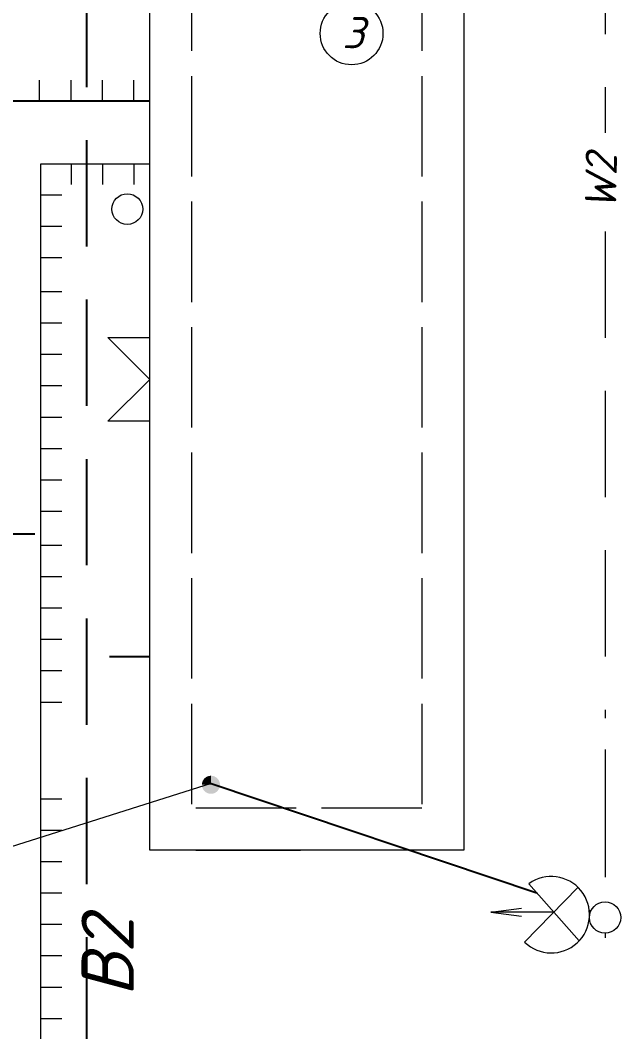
# Model space of a CAD drawing. Header units: millimetres. Extents: x 27137 to 30937, y -4667 to -569.
# Drawn here: x 29026.49 to 29055.17, y -2914.06 to -2865.71 of the extents above; entities that cross this region are included whole.
import ezdxf

# ---------------------------------------------------------------- set-up
doc = ezdxf.new("R2010")
doc.units = ezdxf.units.MM
doc.header["$LTSCALE"] = 0.4
for name, pattern in [('ACAD_ISO02W100', [15, 12, -3]), ('ACAD_ISO03W100', [30, 12, -18]), ('штриховаяX2', [38.1, 25.4, -12.7])]:
    doc.linetypes.add(name, pattern=pattern)
doc.styles.add('Isocpeur', font='isocpeui.ttf', dxfattribs={"height": 2.5})

msp = doc.modelspace()

# ---------------------------------------------------------------- hatches: boundary and pattern name
at = {"lineweight": 15}
h = msp.add_hatch(color=256, dxfattribs=at)
h.dxf.hatch_style = 1
h.paths.add_polyline_path([(29035.1618, -2902.2588), (29035.5943, -2902.2588), (29036.0269, -2902.2588, -1)])
h.paths.add_polyline_path([(29035.5943, -2901.8262, -0.4142136), (29036.0269, -2902.2588), (29035.5943, -2902.2588)])
h = msp.add_hatch(color=256, dxfattribs=at)
h.dxf.hatch_style = 1
h.paths.add_polyline_path([(29035.5943, -2901.8262), (29035.5943, -2902.2588), (29035.1618, -2902.2588, -0.4142136)])

# ---------------------------------------------------------------- linework, layer by layer
at = {"linetype": 'штриховаяX2', "lineweight": 15, "ltscale": 0.5}
for p, q in [((29054.4252, -2846.0506), (29054.4246, -2871.0879)), ((29054.4245, -2875.8079), (29054.424, -2899.0792)), ((29054.424, -2900.5763), (29054.424, -2901.5893)), ((29054.424, -2901.5893), (29054.4238, -2907.8566)), ((29054.4238, -2909.3537), (29054.4238, -2909.5821))]:
    msp.add_line(p, q, dxfattribs=at)
at = {"linetype": 'штриховаяX2', "ltscale": 0.5}
msp.add_line((29029.6531, -2856.2064), (29029.6531, -2981.3502), dxfattribs=at)
at = {"lineweight": 15}
for p, q in [((29032.6737, -2905.3818), (29032.6737, -2860.3818)), ((29047.6737, -2860.3818), (29047.6737, -2905.3818)), ((29047.6737, -2860.3818), (29047.6737, -2905.3818)), ((29027.4107, -2869.5701), (29027.4107, -2868.5701)), ((29027.4107, -2869.5701), (29027.4107, -2868.5701)), ((29028.9107, -2869.5701), (29028.9107, -2868.5701)), ((29028.9107, -2869.5701), (29028.9107, -2868.5701)), ((29028.9107, -2869.5701), (29028.9107, -2868.5701)), ((29028.9107, -2869.5701), (29028.9107, -2868.5701)), ((29030.4107, -2869.5701), (29030.4107, -2868.5701)), ((29030.4107, -2869.5701), (29030.4107, -2868.5701)), ((29031.9107, -2869.5701), (29031.9107, -2868.5701)), ((29031.9107, -2869.5701), (29031.9107, -2868.5701)), ((29027.4668, -2869.5701), (29032.6737, -2869.5701)), ((29028.4675, -2869.5701), (29027.4675, -2869.5701)), ((29028.4675, -2869.5701), (29027.4675, -2869.5701)), ((29028.4675, -2869.5701), (29027.4675, -2869.5701)), ((29028.4675, -2869.5701), (29027.4675, -2869.5701)), ((29028.4675, -2869.5701), (29027.4675, -2869.5701)), ((29028.4675, -2869.5701), (29027.4675, -2869.5701)), ((29028.4675, -2869.5701), (29027.4675, -2869.5701)), ((29028.4675, -2869.5701), (29027.4675, -2869.5701)), ((29028.4675, -2869.5701), (29027.4675, -2869.5701)), ((29028.4675, -2869.5701), (29027.4675, -2869.5701)), ((29028.4675, -2869.5701), (29027.4675, -2869.5701)), ((29027.4669, -2872.5701), (29032.6737, -2872.5701)), ((29028.9107, -2872.5701), (29028.9107, -2873.5701)), ((29028.9107, -2872.5701), (29028.9107, -2873.5701)), ((29030.4107, -2872.5701), (29030.4107, -2873.5701)), ((29030.4107, -2872.5701), (29030.4107, -2873.5701)), ((29031.9107, -2872.5701), (29031.9107, -2873.5701)), ((29031.9107, -2872.5701), (29031.9107, -2873.5701)), ((29028.4675, -2874.0701), (29027.4675, -2874.0701)), ((29028.4675, -2874.0701), (29027.4675, -2874.0701)), ((29028.4675, -2874.0701), (29027.4675, -2874.0701)), ((29028.4675, -2874.0701), (29027.4675, -2874.0701)), ((29028.4675, -2874.0701), (29027.4675, -2874.0701)), ((29028.4675, -2874.0701), (29027.4675, -2874.0701)), ((29028.4675, -2874.0701), (29027.4675, -2874.0701)), ((29028.4675, -2874.0701), (29027.4675, -2874.0701)), ((29028.4675, -2874.0701), (29027.4675, -2874.0701)), ((29028.4675, -2874.0701), (29027.4675, -2874.0701)), ((29028.4675, -2874.0701), (29027.4675, -2874.0701)), ((29028.4675, -2875.5701), (29027.4675, -2875.5701)), ((29028.4675, -2875.5701), (29027.4675, -2875.5701)), ((29028.4675, -2875.5701), (29027.4675, -2875.5701)), ((29028.4675, -2875.5701), (29027.4675, -2875.5701)), ((29028.4675, -2875.5701), (29027.4675, -2875.5701)), ((29028.4675, -2875.5701), (29027.4675, -2875.5701)), ((29028.4675, -2875.5701), (29027.4675, -2875.5701)), ((29028.4675, -2875.5701), (29027.4675, -2875.5701)), ((29028.4675, -2875.5701), (29027.4675, -2875.5701)), ((29028.4675, -2875.5701), (29027.4675, -2875.5701)), ((29028.4675, -2875.5701), (29027.4675, -2875.5701)), ((29028.4675, -2875.5701), (29027.4675, -2875.5701)), ((29028.4675, -2875.5701), (29027.4675, -2875.5701)), ((29028.4675, -2875.5701), (29027.4675, -2875.5701)), ((29028.4675, -2875.5701), (29027.4675, -2875.5701)), ((29028.4675, -2875.5701), (29027.4675, -2875.5701)), ((29028.4675, -2875.5701), (29027.4675, -2875.5701)), ((29028.4675, -2875.5701), (29027.4675, -2875.5701)), ((29028.4675, -2875.5701), (29027.4675, -2875.5701)), ((29028.4675, -2875.5701), (29027.4675, -2875.5701)), ((29028.4675, -2875.5701), (29027.4675, -2875.5701)), ((29028.4675, -2877.0701), (29027.4675, -2877.0701)), ((29028.4675, -2877.0701), (29027.4675, -2877.0701)), ((29028.4675, -2877.0701), (29027.4675, -2877.0701)), ((29028.4675, -2877.0701), (29027.4675, -2877.0701)), ((29028.4675, -2877.0701), (29027.4675, -2877.0701)), ((29028.4675, -2877.0701), (29027.4675, -2877.0701)), ((29028.4675, -2877.0701), (29027.4675, -2877.0701)), ((29028.4675, -2877.0701), (29027.4675, -2877.0701)), ((29028.4675, -2877.0701), (29027.4675, -2877.0701)), ((29028.4675, -2877.0701), (29027.4675, -2877.0701)), ((29028.4675, -2877.0701), (29027.4675, -2877.0701)), ((29028.4675, -2877.0701), (29027.4675, -2877.0701)), ((29028.4675, -2877.0701), (29027.4675, -2877.0701)), ((29028.4675, -2877.0701), (29027.4675, -2877.0701)), ((29028.4675, -2877.0701), (29027.4675, -2877.0701)), ((29028.4675, -2877.0701), (29027.4675, -2877.0701)), ((29028.4675, -2877.0701), (29027.4675, -2877.0701)), ((29028.4675, -2877.0701), (29027.4675, -2877.0701)), ((29028.4675, -2877.0701), (29027.4675, -2877.0701)), ((29028.4675, -2877.0701), (29027.4675, -2877.0701)), ((29028.4675, -2877.0701), (29027.4675, -2877.0701)), ((29028.4675, -2877.0701), (29027.4675, -2877.0701)), ((29028.4675, -2877.0701), (29027.4675, -2877.0701)), ((29028.4675, -2877.0701), (29027.4675, -2877.0701)), ((29028.4675, -2877.0701), (29027.4675, -2877.0701)), ((29028.4675, -2877.0701), (29027.4675, -2877.0701)), ((29028.4675, -2877.0701), (29027.4675, -2877.0701)), ((29028.4675, -2877.0701), (29027.4675, -2877.0701)), ((29028.4675, -2877.0701), (29027.4675, -2877.0701)), ((29028.4675, -2877.0701), (29027.4675, -2877.0701)), ((29028.4675, -2877.0701), (29027.4675, -2877.0701)), ((29028.4675, -2877.0701), (29027.4675, -2877.0701)), ((29028.4675, -2877.0701), (29027.4675, -2877.0701)), ((29028.4675, -2877.0701), (29027.4675, -2877.0701)), ((29028.4675, -2877.0701), (29027.4675, -2877.0701)), ((29028.4675, -2877.0701), (29027.4675, -2877.0701)), ((29028.4675, -2877.0701), (29027.4675, -2877.0701)), ((29028.4675, -2877.0701), (29027.4675, -2877.0701)), ((29028.4675, -2877.0701), (29027.4675, -2877.0701)), ((29028.4675, -2877.0701), (29027.4675, -2877.0701)), ((29028.4675, -2877.0701), (29027.4675, -2877.0701)), ((29028.4675, -2877.0701), (29027.4675, -2877.0701)), ((29028.4675, -2877.0701), (29027.4675, -2877.0701)), ((29028.4675, -2877.0701), (29027.4675, -2877.0701)), ((29028.4675, -2877.0701), (29027.4675, -2877.0701)), ((29028.4675, -2877.0701), (29027.4675, -2877.0701)), ((29028.4675, -2877.0701), (29027.4675, -2877.0701)), ((29028.4675, -2877.0701), (29027.4675, -2877.0701)), ((29028.4675, -2877.0701), (29027.4675, -2877.0701)), ((29028.4675, -2877.0701), (29027.4675, -2877.0701)), ((29028.4675, -2877.0701), (29027.4675, -2877.0701)), ((29028.4675, -2877.0701), (29027.4675, -2877.0701)), ((29028.4675, -2877.0701), (29027.4675, -2877.0701)), ((29028.4675, -2877.0701), (29027.4675, -2877.0701)), ((29028.4675, -2877.0701), (29027.4675, -2877.0701)), ((29028.4675, -2877.0701), (29027.4675, -2877.0701)), ((29028.4675, -2877.0701), (29027.4675, -2877.0701)), ((29028.4675, -2877.0701), (29027.4675, -2877.0701)), ((29028.4675, -2877.0701), (29027.4675, -2877.0701)), ((29028.4675, -2877.0701), (29027.4675, -2877.0701)), ((29028.4675, -2877.0701), (29027.4675, -2877.0701)), ((29028.4675, -2877.0701), (29027.4675, -2877.0701)), ((29028.4675, -2877.0701), (29027.4675, -2877.0701)), ((29028.4675, -2877.0701), (29027.4675, -2877.0701)), ((29028.4675, -2877.0701), (29027.4675, -2877.0701)), ((29028.4675, -2877.0701), (29027.4675, -2877.0701)), ((29028.4675, -2877.0701), (29027.4675, -2877.0701)), ((29028.4675, -2878.694), (29027.4675, -2878.694)), ((29028.4675, -2878.694), (29027.4675, -2878.694)), ((29028.4675, -2878.694), (29027.4675, -2878.694)), ((29028.4675, -2878.694), (29027.4675, -2878.694)), ((29028.4675, -2878.694), (29027.4675, -2878.694)), ((29028.4675, -2878.694), (29027.4675, -2878.694)), ((29028.4675, -2878.694), (29027.4675, -2878.694)), ((29028.4675, -2878.694), (29027.4675, -2878.694)), ((29028.4675, -2878.694), (29027.4675, -2878.694)), ((29028.4675, -2878.694), (29027.4675, -2878.694)), ((29028.4675, -2878.694), (29027.4675, -2878.694)), ((29028.4675, -2878.694), (29027.4675, -2878.694)), ((29028.4675, -2878.694), (29027.4675, -2878.694)), ((29028.4675, -2878.694), (29027.4675, -2878.694)), ((29028.4675, -2878.694), (29027.4675, -2878.694)), ((29028.4675, -2878.694), (29027.4675, -2878.694)), ((29028.4675, -2878.694), (29027.4675, -2878.694)), ((29028.4675, -2878.694), (29027.4675, -2878.694)), ((29028.4675, -2878.694), (29027.4675, -2878.694)), ((29028.4675, -2878.694), (29027.4675, -2878.694)), ((29028.4675, -2878.694), (29027.4675, -2878.694)), ((29028.4675, -2878.694), (29027.4675, -2878.694)), ((29028.4675, -2878.694), (29027.4675, -2878.694)), ((29028.4675, -2878.694), (29027.4675, -2878.694)), ((29028.4675, -2878.694), (29027.4675, -2878.694)), ((29028.4675, -2880.194), (29027.4675, -2880.194)), ((29028.4675, -2880.194), (29027.4675, -2880.194)), ((29028.4675, -2880.194), (29027.4675, -2880.194)), ((29028.4675, -2880.194), (29027.4675, -2880.194)), ((29028.4675, -2880.194), (29027.4675, -2880.194)), ((29028.4675, -2880.194), (29027.4675, -2880.194)), ((29028.4675, -2880.194), (29027.4675, -2880.194)), ((29028.4675, -2880.194), (29027.4675, -2880.194)), ((29028.4675, -2880.194), (29027.4675, -2880.194)), ((29028.4675, -2880.194), (29027.4675, -2880.194)), ((29028.4675, -2880.194), (29027.4675, -2880.194)), ((29028.4675, -2880.194), (29027.4675, -2880.194)), ((29028.4675, -2880.194), (29027.4675, -2880.194)), ((29028.4675, -2880.194), (29027.4675, -2880.194)), ((29028.4675, -2880.194), (29027.4675, -2880.194)), ((29028.4675, -2880.194), (29027.4675, -2880.194)), ((29028.4675, -2880.194), (29027.4675, -2880.194)), ((29030.6737, -2880.8818), (29032.6737, -2880.8818)), ((29030.6737, -2880.8818), (29032.6737, -2882.8818)), ((29028.4675, -2881.694), (29027.4675, -2881.694)), ((29028.4675, -2881.694), (29027.4675, -2881.694)), ((29028.4675, -2881.694), (29027.4675, -2881.694)), ((29028.4675, -2881.694), (29027.4675, -2881.694)), ((29028.4675, -2881.694), (29027.4675, -2881.694)), ((29028.4675, -2881.694), (29027.4675, -2881.694)), ((29028.4675, -2881.694), (29027.4675, -2881.694)), ((29028.4675, -2881.694), (29027.4675, -2881.694)), ((29028.4675, -2881.694), (29027.4675, -2881.694)), ((29028.4675, -2881.694), (29027.4675, -2881.694)), ((29028.4675, -2881.694), (29027.4675, -2881.694)), ((29028.4675, -2883.194), (29027.4675, -2883.194)), ((29028.4675, -2883.194), (29027.4675, -2883.194)), ((29028.4675, -2883.194), (29027.4675, -2883.194)), ((29028.4675, -2883.194), (29027.4675, -2883.194)), ((29028.4675, -2883.194), (29027.4675, -2883.194)), ((29028.4675, -2883.194), (29027.4675, -2883.194)), ((29028.4675, -2883.194), (29027.4675, -2883.194)), ((29028.4675, -2883.194), (29027.4675, -2883.194)), ((29028.4675, -2883.194), (29027.4675, -2883.194)), ((29028.4675, -2883.194), (29027.4675, -2883.194)), ((29028.4675, -2883.194), (29027.4675, -2883.194)), ((29028.4675, -2883.194), (29027.4675, -2883.194)), ((29028.4675, -2883.194), (29027.4675, -2883.194)), ((29032.6737, -2882.8818), (29030.6737, -2884.8818)), ((29028.4675, -2884.694), (29027.4675, -2884.694)), ((29028.4675, -2884.694), (29027.4675, -2884.694)), ((29028.4675, -2884.694), (29027.4675, -2884.694)), ((29028.4675, -2884.694), (29027.4675, -2884.694)), ((29028.4675, -2884.694), (29027.4675, -2884.694)), ((29028.4675, -2884.694), (29027.4675, -2884.694)), ((29028.4675, -2884.694), (29027.4675, -2884.694)), ((29028.4675, -2884.694), (29027.4675, -2884.694)), ((29028.4675, -2884.694), (29027.4675, -2884.694)), ((29028.4675, -2884.694), (29027.4675, -2884.694)), ((29028.4675, -2884.694), (29027.4675, -2884.694)), ((29028.4675, -2884.694), (29027.4675, -2884.694)), ((29028.4675, -2884.694), (29027.4675, -2884.694)), ((29028.4675, -2884.694), (29027.4675, -2884.694)), ((29028.4675, -2884.694), (29027.4675, -2884.694)), ((29028.4675, -2884.694), (29027.4675, -2884.694)), ((29028.4675, -2884.694), (29027.4675, -2884.694)), ((29032.6737, -2884.8818), (29030.6737, -2884.8818)), ((29028.4675, -2886.194), (29027.4675, -2886.194)), ((29028.4675, -2886.194), (29027.4675, -2886.194)), ((29028.4675, -2886.194), (29027.4675, -2886.194)), ((29028.4675, -2886.194), (29027.4675, -2886.194)), ((29028.4675, -2886.194), (29027.4675, -2886.194)), ((29028.4675, -2886.194), (29027.4675, -2886.194)), ((29028.4675, -2886.194), (29027.4675, -2886.194)), ((29028.4675, -2886.194), (29027.4675, -2886.194)), ((29028.4675, -2886.194), (29027.4675, -2886.194)), ((29028.4675, -2886.194), (29027.4675, -2886.194)), ((29028.4675, -2886.194), (29027.4675, -2886.194)), ((29028.4675, -2887.694), (29027.4675, -2887.694)), ((29028.4675, -2887.694), (29027.4675, -2887.694)), ((29028.4675, -2887.694), (29027.4675, -2887.694)), ((29028.4675, -2887.694), (29027.4675, -2887.694)), ((29028.4675, -2887.694), (29027.4675, -2887.694)), ((29028.4675, -2887.694), (29027.4675, -2887.694)), ((29028.4675, -2887.694), (29027.4675, -2887.694)), ((29028.4675, -2887.694), (29027.4675, -2887.694)), ((29028.4675, -2887.694), (29027.4675, -2887.694)), ((29028.4675, -2887.694), (29027.4675, -2887.694)), ((29028.4675, -2887.694), (29027.4675, -2887.694)), ((29028.4675, -2887.694), (29027.4675, -2887.694)), ((29028.4675, -2887.694), (29027.4675, -2887.694)), ((29028.4675, -2887.694), (29027.4675, -2887.694)), ((29028.4675, -2887.694), (29027.4675, -2887.694)), ((29028.4675, -2887.694), (29027.4675, -2887.694)), ((29028.4675, -2887.694), (29027.4675, -2887.694)), ((29028.4675, -2887.694), (29027.4675, -2887.694)), ((29028.4675, -2887.694), (29027.4675, -2887.694)), ((29028.4675, -2887.694), (29027.4675, -2887.694)), ((29028.4675, -2887.694), (29027.4675, -2887.694)), ((29028.4675, -2889.194), (29027.4675, -2889.194)), ((29028.4675, -2889.194), (29027.4675, -2889.194)), ((29028.4675, -2889.194), (29027.4675, -2889.194)), ((29028.4675, -2889.194), (29027.4675, -2889.194)), ((29028.4675, -2889.194), (29027.4675, -2889.194)), ((29028.4675, -2889.194), (29027.4675, -2889.194)), ((29028.4675, -2889.194), (29027.4675, -2889.194)), ((29028.4675, -2889.194), (29027.4675, -2889.194)), ((29028.4675, -2889.194), (29027.4675, -2889.194)), ((29028.4675, -2889.194), (29027.4675, -2889.194)), ((29028.4675, -2889.194), (29027.4675, -2889.194)), ((29028.4675, -2889.194), (29027.4675, -2889.194)), ((29028.4675, -2889.194), (29027.4675, -2889.194)), ((29028.4675, -2889.194), (29027.4675, -2889.194)), ((29028.4675, -2889.194), (29027.4675, -2889.194)), ((29028.4675, -2889.194), (29027.4675, -2889.194)), ((29028.4675, -2889.194), (29027.4675, -2889.194)), ((29028.4675, -2889.194), (29027.4675, -2889.194)), ((29028.4675, -2889.194), (29027.4675, -2889.194)), ((29028.4675, -2889.194), (29027.4675, -2889.194)), ((29028.4675, -2889.194), (29027.4675, -2889.194)), ((29028.4675, -2889.194), (29027.4675, -2889.194)), ((29028.4675, -2889.194), (29027.4675, -2889.194)), ((29028.4675, -2889.194), (29027.4675, -2889.194)), ((29028.4675, -2889.194), (29027.4675, -2889.194)), ((29028.4675, -2889.194), (29027.4675, -2889.194)), ((29028.4675, -2889.194), (29027.4675, -2889.194)), ((29028.4675, -2889.194), (29027.4675, -2889.194)), ((29028.4675, -2889.194), (29027.4675, -2889.194)), ((29028.4675, -2889.194), (29027.4675, -2889.194)), ((29028.4675, -2889.194), (29027.4675, -2889.194)), ((29028.4675, -2889.194), (29027.4675, -2889.194)), ((29028.4675, -2889.194), (29027.4675, -2889.194)), ((29028.4675, -2889.194), (29027.4675, -2889.194)), ((29028.4675, -2889.194), (29027.4675, -2889.194)), ((29028.4675, -2889.194), (29027.4675, -2889.194)), ((29028.4675, -2889.194), (29027.4675, -2889.194)), ((29028.4675, -2889.194), (29027.4675, -2889.194)), ((29028.4675, -2889.194), (29027.4675, -2889.194)), ((29028.4675, -2889.194), (29027.4675, -2889.194)), ((29028.4675, -2889.194), (29027.4675, -2889.194)), ((29028.4675, -2889.194), (29027.4675, -2889.194)), ((29028.4675, -2889.194), (29027.4675, -2889.194)), ((29028.4675, -2889.194), (29027.4675, -2889.194)), ((29028.4675, -2889.194), (29027.4675, -2889.194)), ((29028.4675, -2889.194), (29027.4675, -2889.194)), ((29028.4675, -2889.194), (29027.4675, -2889.194)), ((29028.4675, -2889.194), (29027.4675, -2889.194)), ((29028.4675, -2889.194), (29027.4675, -2889.194)), ((29028.4675, -2889.194), (29027.4675, -2889.194)), ((29028.4675, -2889.194), (29027.4675, -2889.194)), ((29028.4675, -2889.194), (29027.4675, -2889.194)), ((29028.4675, -2889.194), (29027.4675, -2889.194)), ((29028.4675, -2889.194), (29027.4675, -2889.194)), ((29028.4675, -2889.194), (29027.4675, -2889.194)), ((29028.4675, -2889.194), (29027.4675, -2889.194)), ((29028.4675, -2889.194), (29027.4675, -2889.194)), ((29028.4675, -2889.194), (29027.4675, -2889.194)), ((29028.4675, -2889.194), (29027.4675, -2889.194)), ((29028.4675, -2889.194), (29027.4675, -2889.194)), ((29028.4675, -2889.194), (29027.4675, -2889.194)), ((29028.4675, -2889.194), (29027.4675, -2889.194)), ((29028.4675, -2889.194), (29027.4675, -2889.194)), ((29028.4675, -2889.194), (29027.4675, -2889.194)), ((29028.4675, -2889.194), (29027.4675, -2889.194)), ((29028.4675, -2889.194), (29027.4675, -2889.194)), ((29028.4675, -2889.194), (29027.4675, -2889.194)), ((29028.4675, -2890.8179), (29027.4675, -2890.8179)), ((29028.4675, -2890.8179), (29027.4675, -2890.8179)), ((29028.4675, -2890.8179), (29027.4675, -2890.8179)), ((29028.4675, -2890.8179), (29027.4675, -2890.8179)), ((29028.4675, -2890.8179), (29027.4675, -2890.8179)), ((29028.4675, -2890.8179), (29027.4675, -2890.8179)), ((29028.4675, -2890.8179), (29027.4675, -2890.8179)), ((29028.4675, -2890.8179), (29027.4675, -2890.8179)), ((29028.4675, -2890.8179), (29027.4675, -2890.8179)), ((29028.4675, -2890.8179), (29027.4675, -2890.8179)), ((29028.4675, -2890.8179), (29027.4675, -2890.8179)), ((29028.4675, -2890.8179), (29027.4675, -2890.8179)), ((29028.4675, -2890.8179), (29027.4675, -2890.8179)), ((29028.4675, -2890.8179), (29027.4675, -2890.8179)), ((29028.4675, -2890.8179), (29027.4675, -2890.8179)), ((29028.4675, -2890.8179), (29027.4675, -2890.8179)), ((29028.4675, -2890.8179), (29027.4675, -2890.8179)), ((29028.4675, -2890.8179), (29027.4675, -2890.8179)), ((29028.4675, -2890.8179), (29027.4675, -2890.8179)), ((29028.4675, -2890.8179), (29027.4675, -2890.8179)), ((29028.4675, -2890.8179), (29027.4675, -2890.8179)), ((29028.4675, -2890.8179), (29027.4675, -2890.8179)), ((29028.4675, -2890.8179), (29027.4675, -2890.8179)), ((29028.4675, -2890.8179), (29027.4675, -2890.8179)), ((29028.4675, -2890.8179), (29027.4675, -2890.8179)), ((29028.4675, -2892.3179), (29027.4675, -2892.3179)), ((29028.4675, -2892.3179), (29027.4675, -2892.3179)), ((29028.4675, -2892.3179), (29027.4675, -2892.3179)), ((29028.4675, -2892.3179), (29027.4675, -2892.3179)), ((29028.4675, -2892.3179), (29027.4675, -2892.3179)), ((29028.4675, -2892.3179), (29027.4675, -2892.3179)), ((29028.4675, -2892.3179), (29027.4675, -2892.3179)), ((29028.4675, -2892.3179), (29027.4675, -2892.3179)), ((29028.4675, -2892.3179), (29027.4675, -2892.3179)), ((29028.4675, -2892.3179), (29027.4675, -2892.3179)), ((29028.4675, -2892.3179), (29027.4675, -2892.3179)), ((29028.4675, -2892.3179), (29027.4675, -2892.3179)), ((29028.4675, -2892.3179), (29027.4675, -2892.3179)), ((29028.4675, -2892.3179), (29027.4675, -2892.3179)), ((29028.4675, -2892.3179), (29027.4675, -2892.3179)), ((29028.4675, -2892.3179), (29027.4675, -2892.3179)), ((29028.4675, -2892.3179), (29027.4675, -2892.3179)), ((29028.4675, -2893.8179), (29027.4675, -2893.8179)), ((29028.4675, -2893.8179), (29027.4675, -2893.8179)), ((29028.4675, -2893.8179), (29027.4675, -2893.8179)), ((29028.4675, -2893.8179), (29027.4675, -2893.8179)), ((29028.4675, -2893.8179), (29027.4675, -2893.8179)), ((29028.4675, -2893.8179), (29027.4675, -2893.8179)), ((29028.4675, -2893.8179), (29027.4675, -2893.8179)), ((29028.4675, -2893.8179), (29027.4675, -2893.8179)), ((29028.4675, -2893.8179), (29027.4675, -2893.8179)), ((29028.4675, -2893.8179), (29027.4675, -2893.8179)), ((29028.4675, -2893.8179), (29027.4675, -2893.8179)), ((29028.4675, -2895.3179), (29027.4675, -2895.3179)), ((29028.4675, -2895.3179), (29027.4675, -2895.3179)), ((29028.4675, -2895.3179), (29027.4675, -2895.3179)), ((29028.4675, -2895.3179), (29027.4675, -2895.3179)), ((29028.4675, -2895.3179), (29027.4675, -2895.3179)), ((29028.4675, -2895.3179), (29027.4675, -2895.3179)), ((29028.4675, -2895.3179), (29027.4675, -2895.3179)), ((29028.4675, -2895.3179), (29027.4675, -2895.3179)), ((29028.4675, -2895.3179), (29027.4675, -2895.3179)), ((29028.4675, -2895.3179), (29027.4675, -2895.3179)), ((29028.4675, -2895.3179), (29027.4675, -2895.3179)), ((29028.4675, -2895.3179), (29027.4675, -2895.3179)), ((29028.4675, -2895.3179), (29027.4675, -2895.3179)), ((29028.4675, -2896.8179), (29027.4675, -2896.8179)), ((29028.4675, -2896.8179), (29027.4675, -2896.8179)), ((29028.4675, -2896.8179), (29027.4675, -2896.8179)), ((29028.4675, -2896.8179), (29027.4675, -2896.8179)), ((29028.4675, -2896.8179), (29027.4675, -2896.8179)), ((29028.4675, -2896.8179), (29027.4675, -2896.8179)), ((29028.4675, -2896.8179), (29027.4675, -2896.8179)), ((29028.4675, -2896.8179), (29027.4675, -2896.8179)), ((29028.4675, -2896.8179), (29027.4675, -2896.8179)), ((29028.4675, -2896.8179), (29027.4675, -2896.8179)), ((29028.4675, -2896.8179), (29027.4675, -2896.8179)), ((29028.4675, -2896.8179), (29027.4675, -2896.8179)), ((29028.4675, -2896.8179), (29027.4675, -2896.8179)), ((29028.4675, -2896.8179), (29027.4675, -2896.8179)), ((29028.4675, -2896.8179), (29027.4675, -2896.8179)), ((29028.4675, -2896.8179), (29027.4675, -2896.8179)), ((29028.4675, -2896.8179), (29027.4675, -2896.8179)), ((29028.4675, -2898.3179), (29027.4675, -2898.3179)), ((29028.4675, -2898.3179), (29027.4675, -2898.3179)), ((29028.4675, -2898.3179), (29027.4675, -2898.3179)), ((29028.4675, -2898.3179), (29027.4675, -2898.3179)), ((29028.4675, -2898.3179), (29027.4675, -2898.3179)), ((29028.4675, -2898.3179), (29027.4675, -2898.3179)), ((29028.4675, -2898.3179), (29027.4675, -2898.3179)), ((29028.4675, -2898.3179), (29027.4675, -2898.3179)), ((29028.4675, -2898.3179), (29027.4675, -2898.3179)), ((29028.4675, -2898.3179), (29027.4675, -2898.3179)), ((29028.4675, -2898.3179), (29027.4675, -2898.3179)), ((29028.4675, -2902.9418), (29027.4675, -2902.9418)), ((29028.4675, -2902.9418), (29027.4675, -2902.9418)), ((29028.4675, -2902.9418), (29027.4675, -2902.9418)), ((29028.4675, -2902.9418), (29027.4675, -2902.9418)), ((29028.4675, -2902.9418), (29027.4675, -2902.9418)), ((29028.4675, -2902.9418), (29027.4675, -2902.9418)), ((29028.4675, -2902.9418), (29027.4675, -2902.9418)), ((29028.4675, -2902.9418), (29027.4675, -2902.9418)), ((29028.4675, -2902.9418), (29027.4675, -2902.9418)), ((29028.4675, -2902.9418), (29027.4675, -2902.9418)), ((29028.4675, -2902.9418), (29027.4675, -2902.9418)), ((29028.4675, -2904.4418), (29027.4675, -2904.4418)), ((29028.4675, -2904.4418), (29027.4675, -2904.4418)), ((29028.4675, -2904.4418), (29027.4675, -2904.4418)), ((29028.4675, -2904.4418), (29027.4675, -2904.4418)), ((29028.4675, -2904.4418), (29027.4675, -2904.4418)), ((29028.4675, -2904.4418), (29027.4675, -2904.4418)), ((29028.4675, -2904.4418), (29027.4675, -2904.4418)), ((29028.4675, -2904.4418), (29027.4675, -2904.4418)), ((29028.4675, -2904.4418), (29027.4675, -2904.4418)), ((29028.4675, -2904.4418), (29027.4675, -2904.4418)), ((29028.4675, -2904.4418), (29027.4675, -2904.4418)), ((29028.4675, -2904.4418), (29027.4675, -2904.4418)), ((29028.4675, -2904.4418), (29027.4675, -2904.4418)), ((29028.4675, -2904.4418), (29027.4675, -2904.4418)), ((29028.4675, -2904.4418), (29027.4675, -2904.4418)), ((29028.4675, -2904.4418), (29027.4675, -2904.4418)), ((29028.4675, -2904.4418), (29027.4675, -2904.4418)), ((29028.4675, -2904.4418), (29027.4675, -2904.4418)), ((29028.4675, -2904.4418), (29027.4675, -2904.4418)), ((29028.4675, -2904.4418), (29027.4675, -2904.4418)), ((29028.4675, -2904.4418), (29027.4675, -2904.4418)), ((29047.6737, -2905.3818), (29032.6737, -2905.3818)), ((29047.6737, -2905.3818), (29032.6737, -2905.3818)), ((29034.8804, -2905.3818), (29039.8804, -2905.3818)), ((29034.8804, -2905.3818), (29039.8804, -2905.3818)), ((29028.4675, -2905.9418), (29027.4675, -2905.9418)), ((29028.4675, -2905.9418), (29027.4675, -2905.9418)), ((29028.4675, -2905.9418), (29027.4675, -2905.9418)), ((29028.4675, -2905.9418), (29027.4675, -2905.9418)), ((29028.4675, -2905.9418), (29027.4675, -2905.9418)), ((29028.4675, -2905.9418), (29027.4675, -2905.9418)), ((29028.4675, -2905.9418), (29027.4675, -2905.9418)), ((29028.4675, -2905.9418), (29027.4675, -2905.9418)), ((29028.4675, -2905.9418), (29027.4675, -2905.9418)), ((29028.4675, -2905.9418), (29027.4675, -2905.9418)), ((29028.4675, -2905.9418), (29027.4675, -2905.9418)), ((29028.4675, -2905.9418), (29027.4675, -2905.9418)), ((29028.4675, -2905.9418), (29027.4675, -2905.9418)), ((29028.4675, -2905.9418), (29027.4675, -2905.9418)), ((29028.4675, -2905.9418), (29027.4675, -2905.9418)), ((29028.4675, -2905.9418), (29027.4675, -2905.9418)), ((29028.4675, -2905.9418), (29027.4675, -2905.9418)), ((29028.4675, -2907.4418), (29027.4675, -2907.4418)), ((29028.4675, -2907.4418), (29027.4675, -2907.4418)), ((29028.4675, -2907.4418), (29027.4675, -2907.4418)), ((29028.4675, -2907.4418), (29027.4675, -2907.4418)), ((29028.4675, -2907.4418), (29027.4675, -2907.4418)), ((29028.4675, -2907.4418), (29027.4675, -2907.4418)), ((29028.4675, -2907.4418), (29027.4675, -2907.4418)), ((29028.4675, -2907.4418), (29027.4675, -2907.4418)), ((29028.4675, -2907.4418), (29027.4675, -2907.4418)), ((29028.4675, -2907.4418), (29027.4675, -2907.4418)), ((29028.4675, -2907.4418), (29027.4675, -2907.4418)), ((29028.4675, -2908.9418), (29027.4675, -2908.9418)), ((29028.4675, -2908.9418), (29027.4675, -2908.9418)), ((29028.4675, -2908.9418), (29027.4675, -2908.9418)), ((29028.4675, -2908.9418), (29027.4675, -2908.9418)), ((29028.4675, -2908.9418), (29027.4675, -2908.9418)), ((29028.4675, -2908.9418), (29027.4675, -2908.9418)), ((29028.4675, -2908.9418), (29027.4675, -2908.9418)), ((29028.4675, -2908.9418), (29027.4675, -2908.9418)), ((29028.4675, -2908.9418), (29027.4675, -2908.9418)), ((29028.4675, -2908.9418), (29027.4675, -2908.9418)), ((29028.4675, -2908.9418), (29027.4675, -2908.9418)), ((29028.4675, -2908.9418), (29027.4675, -2908.9418)), ((29028.4675, -2908.9418), (29027.4675, -2908.9418)), ((29028.4675, -2910.4418), (29027.4675, -2910.4418)), ((29028.4675, -2910.4418), (29027.4675, -2910.4418)), ((29028.4675, -2910.4418), (29027.4675, -2910.4418)), ((29028.4675, -2910.4418), (29027.4675, -2910.4418)), ((29028.4675, -2910.4418), (29027.4675, -2910.4418)), ((29028.4675, -2910.4418), (29027.4675, -2910.4418)), ((29028.4675, -2910.4418), (29027.4675, -2910.4418)), ((29028.4675, -2910.4418), (29027.4675, -2910.4418)), ((29028.4675, -2910.4418), (29027.4675, -2910.4418)), ((29028.4675, -2910.4418), (29027.4675, -2910.4418)), ((29028.4675, -2910.4418), (29027.4675, -2910.4418)), ((29028.4675, -2910.4418), (29027.4675, -2910.4418)), ((29028.4675, -2910.4418), (29027.4675, -2910.4418)), ((29028.4675, -2910.4418), (29027.4675, -2910.4418)), ((29028.4675, -2910.4418), (29027.4675, -2910.4418)), ((29028.4675, -2910.4418), (29027.4675, -2910.4418)), ((29028.4675, -2910.4418), (29027.4675, -2910.4418)), ((29028.4675, -2911.9418), (29027.4675, -2911.9418)), ((29028.4675, -2911.9418), (29027.4675, -2911.9418)), ((29028.4675, -2911.9418), (29027.4675, -2911.9418)), ((29028.4675, -2911.9418), (29027.4675, -2911.9418)), ((29028.4675, -2911.9418), (29027.4675, -2911.9418)), ((29028.4675, -2911.9418), (29027.4675, -2911.9418)), ((29028.4675, -2911.9418), (29027.4675, -2911.9418)), ((29028.4675, -2911.9418), (29027.4675, -2911.9418)), ((29028.4675, -2911.9418), (29027.4675, -2911.9418)), ((29028.4675, -2911.9418), (29027.4675, -2911.9418)), ((29028.4675, -2911.9418), (29027.4675, -2911.9418)), ((29028.4675, -2913.4418), (29027.4675, -2913.4418)), ((29028.4675, -2913.4418), (29027.4675, -2913.4418)), ((29028.4675, -2913.4418), (29027.4675, -2913.4418)), ((29028.4675, -2913.4418), (29027.4675, -2913.4418)), ((29028.4675, -2913.4418), (29027.4675, -2913.4418)), ((29028.4675, -2913.4418), (29027.4675, -2913.4418)), ((29028.4675, -2913.4418), (29027.4675, -2913.4418)), ((29028.4675, -2913.4418), (29027.4675, -2913.4418)), ((29028.4675, -2913.4418), (29027.4675, -2913.4418)), ((29028.4675, -2913.4418), (29027.4675, -2913.4418)), ((29028.4675, -2913.4418), (29027.4675, -2913.4418)), ((29028.4675, -2913.4418), (29027.4675, -2913.4418)), ((29028.4675, -2913.4418), (29027.4675, -2913.4418))]:
    msp.add_line(p, q, dxfattribs=at)
at = {"linetype": 'ACAD_ISO02W100', "lineweight": 15}
for p, q in [((29034.6737, -2862.3818), (29034.6737, -2903.3818)), ((29045.6737, -2862.3818), (29045.6737, -2903.3818)), ((29045.6737, -2903.3818), (29034.6737, -2903.3818))]:
    msp.add_line(p, q, dxfattribs=at)
at = {"ltscale": 0.5}
for p, q in [((29024.438, -2869.5701), (29032.6737, -2869.5701)), ((29030.7521, -2896.1305), (29032.6737, -2896.1305)), ((29035.6035, -2902.2046), (29051.1682, -2907.4227)), ((29053.6683, -2908.2608), (29053.7463, -2908.2869))]:
    msp.add_line(p, q, dxfattribs=at)
at = {"lineweight": 15, "ltscale": 0.5}
for p, q in [((29027.4675, -2901.3179), (29027.4669, -2872.5701)), ((29027.4679, -2924.5708), (29027.4675, -2901.3179)), ((29035.6035, -2902.2046), (29008.1636, -2910.8842)), ((29050.7858, -2906.9868), (29053.1846, -2909.7209)), ((29050.5782, -2909.7783), (29053.1282, -2907.161)), ((29048.9651, -2908.3435), (29050.435, -2908.1494)), ((29051.9761, -2908.3435), (29048.9651, -2908.3435)), ((29048.9651, -2908.3435), (29050.4314, -2908.5349))]:
    msp.add_line(p, q, dxfattribs=at)
at = {"linetype": 'ACAD_ISO03W100', "ltscale": 0.5}
msp.add_line((29018.7858, -2890.2553), (29029.6531, -2890.2553), dxfattribs=at)
at = {"lineweight": 15}
for centre, radius in [((29042.3136, -2866.343), 1.5), ((29031.6005, -2874.7415), 0.7344), ((29054.4238, -2908.6051), 0.7486)]:
    msp.add_circle(centre, radius, dxfattribs=at)
at = {"lineweight": 15, "ltscale": 0.5}
msp.add_arc((29051.8532, -2908.4696), 1.8271, 225.74633, 125.7481, dxfattribs=at)

# ---------------------------------------------------------------- texts
at = {"lineweight": 15, "insert": (29042.9479, -2865.5643), "char_height": 1.5, "attachment_point": 3, "rotation": 358.98224, "style": 'Isocpeur'}
msp.add_mtext_dynamic_manual_height_columns('3', width=1.525272, gutter_width=12.5, heights=[0], dxfattribs=at)
at = {"linetype": 'штриховаяX2', "lineweight": 15, "attachment_point": 3, "style": 'Isocpeur'}
for s, width, insert, char_height, rotation in [('W2', 3.719358, (29053.494, -2872.0913), 1.5, 89.09014), ('В2', 5.498522, (29029.4094, -2908.5886), 2.5, 90)]:
    msp.add_mtext_dynamic_manual_height_columns(s, width=width, gutter_width=12.5, heights=[0], dxfattribs=dict(at, insert=insert, char_height=char_height, rotation=rotation))

doc.saveas('drawing.dxf')
